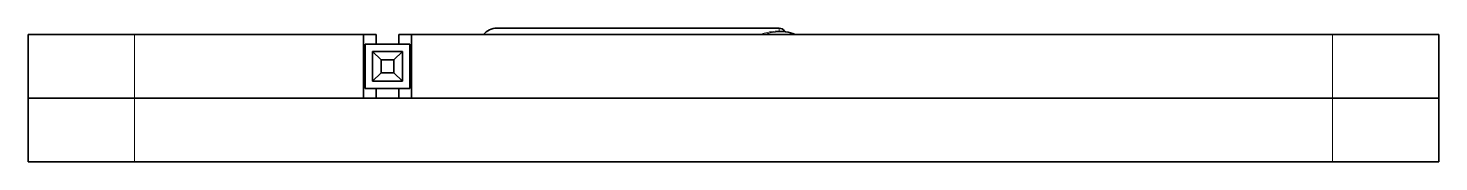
# Model space of a CAD drawing. Extents: x 145 to 857, y 42 to 790.
# Drawn here: x 392.4 to 458.8, y 221.4 to 227.7 of the extents above; entities that cross this region are included whole.
import ezdxf

# ---------------------------------------------------------------- set-up
doc = ezdxf.new("R2010")
doc.units = 0

msp = doc.modelspace()

# ---------------------------------------------------------------- linework, layer by layer
at = {"color": 7, "lineweight": 35, "ltscale": 0.33194}
msp.add_line((414.467, 227.716), (427.745, 227.716), dxfattribs=at)
at = {"color": 7, "lineweight": 13, "ltscale": 0.003448}
msp.add_line((427.745, 227.578), (427.745, 227.716), dxfattribs=at)
at = {"color": 7, "lineweight": 35, "ltscale": 0.075}
for p, q in [((392.412, 224.416), (392.412, 227.416)), ((408.187, 227.416), (408.187, 224.416)), ((408.187, 227.416), (408.187, 224.416)), ((410.455, 227.416), (410.455, 224.416)), ((458.792, 224.416), (458.792, 227.416)), ((392.412, 224.416), (392.412, 221.416)), ((458.792, 224.416), (458.792, 221.416))]:
    msp.add_line(p, q, dxfattribs=at)
at = {"color": 7, "lineweight": 35, "ltscale": 0.125}
for p, q in [((392.412, 227.416), (397.412, 227.416)), ((453.792, 227.416), (458.792, 227.416)), ((392.412, 224.416), (397.412, 224.416)), ((392.412, 224.416), (397.412, 224.416)), ((453.792, 224.416), (458.792, 224.416)), ((453.792, 224.416), (458.792, 224.416)), ((392.412, 221.416), (397.412, 221.416)), ((453.792, 221.416), (458.792, 221.416))]:
    msp.add_line(p, q, dxfattribs=at)
at = {"color": 7, "lineweight": 13, "ltscale": 0.075}
for p, q in [((397.412, 224.416), (397.412, 227.416)), ((453.792, 224.416), (453.792, 227.416)), ((397.412, 224.416), (397.412, 221.416)), ((453.792, 224.416), (453.792, 221.416))]:
    msp.add_line(p, q, dxfattribs=at)
at = {"color": 7, "lineweight": 35, "ltscale": 0.269374}
for p, q in [((408.187, 227.416), (397.412, 227.416)), ((408.187, 224.416), (397.412, 224.416))]:
    msp.add_line(p, q, dxfattribs=at)
at = {"color": 7, "lineweight": 35, "ltscale": 0.015133}
msp.add_line((408.187, 227.416), (408.793, 227.416), dxfattribs=at)
at = {"color": 7, "lineweight": 35, "ltscale": 0.01125}
for p, q in [((408.793, 227.416), (408.793, 226.966)), ((409.851, 227.416), (409.851, 226.966)), ((408.793, 224.866), (408.793, 224.416)), ((409.851, 224.866), (409.851, 224.416))]:
    msp.add_line(p, q, dxfattribs=at)
at = {"color": 7, "lineweight": 35, "ltscale": 0.015116}
msp.add_line((409.851, 227.416), (410.455, 227.416), dxfattribs=at)
at = {"color": 7, "lineweight": 35}
for p, q in [((453.792, 227.416), (410.455, 227.416)), ((453.792, 224.416), (397.412, 224.416)), ((453.792, 224.416), (410.455, 224.416)), ((453.792, 221.416), (397.412, 221.416))]:
    msp.add_line(p, q, dxfattribs=at)
at = {"color": 7, "lineweight": 13, "ltscale": 0.006312}
msp.add_line((427.997, 227.578), (427.745, 227.578), dxfattribs=at)
at = {"color": 7, "lineweight": 13, "ltscale": 0.000895691}
msp.add_line((427.745, 227.542), (427.745, 227.578), dxfattribs=at)
at = {"color": 7, "lineweight": 13, "ltscale": 0.007687}
msp.add_line((428.052, 227.542), (427.745, 227.542), dxfattribs=at)
at = {"color": 7, "lineweight": 35, "ltscale": 0.0525}
for p, q in [((408.271, 226.966), (410.371, 226.966)), ((408.271, 226.966), (408.271, 224.866)), ((410.371, 224.866), (410.371, 226.966)), ((410.371, 224.866), (408.271, 224.866))]:
    msp.add_line(p, q, dxfattribs=at)
at = {"color": 7, "lineweight": 35, "ltscale": 0.035}
for p, q in [((410.021, 226.616), (408.621, 226.616)), ((408.621, 225.216), (408.621, 226.616)), ((410.021, 226.616), (410.021, 225.216)), ((408.621, 225.216), (410.021, 225.216))]:
    msp.add_line(p, q, dxfattribs=at)
at = {"color": 7, "lineweight": 35, "ltscale": 0.014142}
for p, q in [((408.621, 226.616), (409.021, 226.216)), ((410.021, 226.616), (409.621, 226.216)), ((408.621, 225.216), (409.021, 225.616)), ((410.021, 225.216), (409.621, 225.616))]:
    msp.add_line(p, q, dxfattribs=at)
at = {"color": 7, "lineweight": 35, "ltscale": 0.015}
for p, q in [((409.621, 226.216), (409.021, 226.216)), ((409.021, 225.616), (409.021, 226.216)), ((409.621, 226.216), (409.621, 225.616)), ((409.021, 225.616), (409.621, 225.616))]:
    msp.add_line(p, q, dxfattribs=at)
at = {"color": 7, "lineweight": 35, "ltscale": 0.000310516}
msp.add_line((395.204, 221.416), (395.216, 221.416), dxfattribs=at)
at = {"color": 7, "lineweight": 35, "ltscale": 0.002505}
msp.add_line((395.216, 221.416), (395.316, 221.416), dxfattribs=at)
at = {"color": 7, "lineweight": 35, "ltscale": 0.013438}
msp.add_line((395.316, 221.416), (395.854, 221.416), dxfattribs=at)
at = {"color": 7, "lineweight": 35, "ltscale": 0.001408}
msp.add_line((395.37, 221.416), (395.426, 221.416), dxfattribs=at)
at = {"color": 7, "lineweight": 35, "ltscale": 0.001637}
msp.add_line((395.426, 221.416), (395.492, 221.416), dxfattribs=at)
at = {"color": 7, "lineweight": 35, "ltscale": 0.000421906}
msp.add_line((395.492, 221.416), (395.509, 221.416), dxfattribs=at)
at = {"color": 7, "lineweight": 35, "ltscale": 0.016291}
msp.add_line((395.509, 221.416), (396.16, 221.416), dxfattribs=at)
at = {"color": 7, "lineweight": 35, "ltscale": 0.004739}
msp.add_line((395.57, 221.416), (395.759, 221.416), dxfattribs=at)
at = {"color": 7, "lineweight": 35, "ltscale": 0.000263977}
msp.add_line((395.759, 221.416), (395.77, 221.416), dxfattribs=at)
at = {"color": 7, "lineweight": 35, "ltscale": 0.012}
msp.add_line((395.77, 221.416), (396.25, 221.416), dxfattribs=at)
at = {"color": 7, "lineweight": 35, "ltscale": 0.011445}
msp.add_line((395.849, 221.416), (396.307, 221.416), dxfattribs=at)
at = {"color": 7, "lineweight": 35, "ltscale": 8.92639e-05}
msp.add_line((395.854, 221.416), (395.857, 221.416), dxfattribs=at)
at = {"color": 7, "lineweight": 35, "ltscale": 0.003983}
msp.add_line((396.16, 221.416), (396.32, 221.416), dxfattribs=at)
at = {"color": 7, "lineweight": 35, "ltscale": 0.009023}
msp.add_line((396.25, 221.416), (396.611, 221.416), dxfattribs=at)
at = {"color": 7, "lineweight": 35, "ltscale": 0.000447845}
msp.add_line((396.307, 221.416), (396.324, 221.416), dxfattribs=at)
at = {"color": 7, "lineweight": 35, "ltscale": 0.00556}
msp.add_line((396.32, 221.416), (396.542, 221.416), dxfattribs=at)
at = {"color": 7, "lineweight": 35, "ltscale": 0.012183}
msp.add_line((396.324, 221.416), (396.812, 221.416), dxfattribs=at)
at = {"color": 7, "lineweight": 35, "ltscale": 0.015065}
msp.add_line((396.431, 221.416), (397.034, 221.416), dxfattribs=at)
at = {"color": 7, "lineweight": 35, "ltscale": 0.009945}
msp.add_line((396.611, 221.416), (397.009, 221.416), dxfattribs=at)
at = {"color": 7, "lineweight": 35, "ltscale": 0.003617}
msp.add_line((396.812, 221.416), (396.956, 221.416), dxfattribs=at)
at = {"color": 7, "lineweight": 35, "ltscale": 0.010002}
msp.add_line((396.956, 221.416), (397.357, 221.416), dxfattribs=at)
at = {"color": 7, "lineweight": 35, "ltscale": 0.005831}
msp.add_line((397.034, 221.416), (397.267, 221.416), dxfattribs=at)
at = {"color": 7, "lineweight": 35, "ltscale": 0.014593}
msp.add_line((397.075, 221.416), (397.659, 221.416), dxfattribs=at)
at = {"color": 7, "lineweight": 35, "ltscale": 0.002241}
msp.add_line((397.097, 221.416), (397.186, 221.416), dxfattribs=at)
at = {"color": 7, "lineweight": 35, "ltscale": 0.001232}
msp.add_line((397.136, 221.416), (397.186, 221.416), dxfattribs=at)
at = {"color": 7, "lineweight": 35, "ltscale": 0.02243}
msp.add_line((397.149, 221.416), (398.046, 221.416), dxfattribs=at)
at = {"color": 7, "lineweight": 35, "ltscale": 0.001171}
msp.add_line((397.267, 221.416), (397.314, 221.416), dxfattribs=at)
at = {"color": 7, "lineweight": 35, "ltscale": 0.003151}
msp.add_line((397.314, 221.416), (397.44, 221.416), dxfattribs=at)
at = {"color": 7, "lineweight": 35, "ltscale": 0.003471}
msp.add_line((397.439, 221.416), (397.578, 221.416), dxfattribs=at)
at = {"color": 7, "lineweight": 35, "ltscale": 0.000520325}
msp.add_line((397.578, 221.416), (397.599, 221.416), dxfattribs=at)
at = {"color": 7, "lineweight": 35, "ltscale": 0.022321}
msp.add_line((397.599, 221.416), (398.492, 221.416), dxfattribs=at)
at = {"color": 7, "lineweight": 35, "ltscale": 0.003902}
msp.add_line((397.659, 221.416), (397.815, 221.416), dxfattribs=at)
at = {"color": 7, "lineweight": 35, "ltscale": 0.01299}
msp.add_line((397.815, 221.416), (398.334, 221.416), dxfattribs=at)
at = {"color": 7, "lineweight": 35, "ltscale": 0.008805}
msp.add_line((398.046, 221.416), (398.398, 221.416), dxfattribs=at)
at = {"color": 7, "lineweight": 35, "ltscale": 0.022236}
msp.add_line((398.334, 221.416), (399.224, 221.416), dxfattribs=at)
at = {"color": 7, "lineweight": 35, "ltscale": 0.018665}
msp.add_line((398.399, 221.416), (399.145, 221.416), dxfattribs=at)
at = {"color": 7, "lineweight": 35, "ltscale": 0.038055}
msp.add_line((398.492, 221.416), (400.014, 221.416), dxfattribs=at)
at = {"color": 7, "lineweight": 35, "ltscale": 0.040946}
msp.add_line((399.145, 221.416), (400.783, 221.416), dxfattribs=at)
at = {"color": 7, "lineweight": 35, "ltscale": 0.030972}
msp.add_line((399.224, 221.416), (400.462, 221.416), dxfattribs=at)
at = {"color": 7, "lineweight": 35, "ltscale": 0.019205}
msp.add_line((400.014, 221.416), (400.782, 221.416), dxfattribs=at)
at = {"color": 7, "lineweight": 35, "ltscale": 0.007997}
msp.add_line((400.462, 221.416), (400.782, 221.416), dxfattribs=at)
at = {"color": 7, "lineweight": 35, "ltscale": 2.67029e-05}
msp.add_line((400.783, 221.416), (400.784, 221.416), dxfattribs=at)
at = {"color": 7, "lineweight": 35, "ltscale": 0.01254}
msp.add_line((400.784, 221.416), (401.286, 221.416), dxfattribs=at)
at = {"color": 7, "lineweight": 35, "ltscale": 0.000393677}
msp.add_line((400.791, 221.416), (400.807, 221.416), dxfattribs=at)
at = {"color": 7, "lineweight": 35, "ltscale": 0.000469208}
msp.add_line((400.807, 221.416), (400.826, 221.416), dxfattribs=at)
at = {"color": 7, "lineweight": 35, "ltscale": 0.027176}
msp.add_line((400.817, 221.416), (401.904, 221.416), dxfattribs=at)
at = {"color": 7, "lineweight": 35, "ltscale": 0.000151062}
msp.add_line((400.826, 221.416), (400.832, 221.416), dxfattribs=at)
at = {"color": 7, "lineweight": 35, "ltscale": 0.004922}
msp.add_line((400.832, 221.416), (401.029, 221.416), dxfattribs=at)
at = {"color": 7, "lineweight": 35, "ltscale": 0.011405}
msp.add_line((400.853, 221.416), (401.309, 221.416), dxfattribs=at)
at = {"color": 7, "lineweight": 35, "ltscale": 0.011028}
msp.add_line((401.029, 221.416), (401.47, 221.416), dxfattribs=at)
at = {"color": 7, "lineweight": 35, "ltscale": 0.044295}
msp.add_line((401.049, 221.416), (402.821, 221.416), dxfattribs=at)
at = {"color": 7, "lineweight": 35, "ltscale": 0.019788}
msp.add_line((401.286, 221.416), (402.077, 221.416), dxfattribs=at)
at = {"color": 7, "lineweight": 35, "ltscale": 0.00261}
msp.add_line((401.309, 221.416), (401.414, 221.416), dxfattribs=at)
at = {"color": 7, "lineweight": 35, "ltscale": 6.02722e-05}
msp.add_line((401.414, 221.416), (401.416, 221.416), dxfattribs=at)
at = {"color": 7, "lineweight": 35, "ltscale": 0.002305}
msp.add_line((401.416, 221.416), (401.508, 221.416), dxfattribs=at)
at = {"color": 7, "lineweight": 35, "ltscale": 0.002619}
msp.add_line((401.47, 221.416), (401.575, 221.416), dxfattribs=at)
at = {"color": 7, "lineweight": 35, "ltscale": 0.001453}
msp.add_line((401.508, 221.416), (401.567, 221.416), dxfattribs=at)
at = {"color": 7, "lineweight": 35, "ltscale": 0.010617}
msp.add_line((401.574, 221.416), (401.999, 221.416), dxfattribs=at)
at = {"color": 7, "lineweight": 35, "ltscale": 0.030531}
msp.add_line((401.904, 221.416), (403.125, 221.416), dxfattribs=at)
at = {"color": 7, "lineweight": 35, "ltscale": 3.12805e-05}
msp.add_line((401.999, 221.416), (402, 221.416), dxfattribs=at)
at = {"color": 7, "lineweight": 35, "ltscale": 0.043694}
msp.add_line((402.056, 221.416), (403.804, 221.416), dxfattribs=at)
at = {"color": 7, "lineweight": 35, "ltscale": 0.02002}
msp.add_line((402.077, 221.416), (402.878, 221.416), dxfattribs=at)
at = {"color": 7, "lineweight": 35, "ltscale": 0.039799}
msp.add_line((402.821, 221.416), (404.413, 221.416), dxfattribs=at)
at = {"color": 7, "lineweight": 35, "ltscale": 0.04735}
msp.add_line((402.858, 221.416), (404.752, 221.416), dxfattribs=at)
at = {"color": 7, "lineweight": 35, "ltscale": 0.004255}
msp.add_line((402.878, 221.416), (403.048, 221.416), dxfattribs=at)
at = {"color": 7, "lineweight": 35, "ltscale": 0.009144}
msp.add_line((402.949, 221.416), (403.315, 221.416), dxfattribs=at)
at = {"color": 7, "lineweight": 35, "ltscale": 0.000146484}
msp.add_line((403.048, 221.416), (403.054, 221.416), dxfattribs=at)
at = {"color": 7, "lineweight": 35, "ltscale": 0.000403595}
msp.add_line((403.124, 221.416), (403.14, 221.416), dxfattribs=at)
at = {"color": 7, "lineweight": 35, "ltscale": 0.007703}
msp.add_line((403.14, 221.416), (403.448, 221.416), dxfattribs=at)
at = {"color": 7, "lineweight": 35, "ltscale": 0.028923}
msp.add_line((403.315, 221.416), (404.472, 221.416), dxfattribs=at)
at = {"color": 7, "lineweight": 35, "ltscale": 0.011627}
msp.add_line((403.448, 221.416), (403.913, 221.416), dxfattribs=at)
at = {"color": 7, "lineweight": 35, "ltscale": 0.004711}
msp.add_line((403.804, 221.416), (403.992, 221.416), dxfattribs=at)
at = {"color": 7, "lineweight": 35, "ltscale": 0.001262}
msp.add_line((403.913, 221.416), (403.964, 221.416), dxfattribs=at)
at = {"color": 7, "lineweight": 35, "ltscale": 0.009543}
msp.add_line((403.964, 221.416), (404.345, 221.416), dxfattribs=at)
at = {"color": 7, "lineweight": 35, "ltscale": 0.047823}
msp.add_line((403.992, 221.416), (405.905, 221.416), dxfattribs=at)
at = {"color": 7, "lineweight": 35, "ltscale": 0.001219}
msp.add_line((404.345, 221.416), (404.394, 221.416), dxfattribs=at)
at = {"color": 7, "lineweight": 35, "ltscale": 0.002247}
msp.add_line((404.394, 221.416), (404.484, 221.416), dxfattribs=at)
at = {"color": 7, "lineweight": 35, "ltscale": 0.003706}
msp.add_line((404.413, 221.416), (404.561, 221.416), dxfattribs=at)
at = {"color": 7, "lineweight": 35, "ltscale": 0.005047}
msp.add_line((404.472, 221.416), (404.674, 221.416), dxfattribs=at)
at = {"color": 7, "lineweight": 35, "ltscale": 0.023127}
msp.add_line((404.561, 221.416), (405.486, 221.416), dxfattribs=at)
at = {"color": 7, "lineweight": 35, "ltscale": 0.045497}
msp.add_line((404.674, 221.416), (406.493, 221.416), dxfattribs=at)
at = {"color": 7, "lineweight": 35, "ltscale": 0.044545}
msp.add_line((404.752, 221.416), (406.533, 221.416), dxfattribs=at)
at = {"color": 7, "lineweight": 35, "ltscale": 0.013936}
msp.add_line((405.486, 221.416), (406.043, 221.416), dxfattribs=at)
at = {"color": 7, "lineweight": 35, "ltscale": 0.003863}
msp.add_line((405.905, 221.416), (406.06, 221.416), dxfattribs=at)
at = {"color": 7, "lineweight": 35, "ltscale": 0.001432}
msp.add_line((406.06, 221.416), (406.117, 221.416), dxfattribs=at)
at = {"color": 7, "lineweight": 35, "ltscale": 0.000350952}
msp.add_line((406.117, 221.416), (406.131, 221.416), dxfattribs=at)
at = {"color": 7, "lineweight": 35, "ltscale": 0.020748}
msp.add_line((406.131, 221.416), (406.961, 221.416), dxfattribs=at)
at = {"color": 7, "lineweight": 35, "ltscale": 0.007505}
msp.add_line((406.431, 221.416), (406.731, 221.416), dxfattribs=at)
at = {"color": 7, "lineweight": 35, "ltscale": 0.007272}
msp.add_line((406.493, 221.416), (406.784, 221.416), dxfattribs=at)
at = {"color": 7, "lineweight": 35, "ltscale": 0.042175}
msp.add_line((406.533, 221.416), (408.22, 221.416), dxfattribs=at)
at = {"color": 7, "lineweight": 35, "ltscale": 0.044932}
msp.add_line((406.731, 221.416), (408.529, 221.416), dxfattribs=at)
at = {"color": 7, "lineweight": 35, "ltscale": 0.007351}
msp.add_line((406.784, 221.416), (407.078, 221.416), dxfattribs=at)
at = {"color": 7, "lineweight": 35, "ltscale": 0.00054245}
msp.add_line((406.961, 221.416), (406.983, 221.416), dxfattribs=at)
at = {"color": 7, "lineweight": 35, "ltscale": 0.006589}
msp.add_line((406.983, 221.416), (407.246, 221.416), dxfattribs=at)
at = {"color": 7, "lineweight": 35, "ltscale": 0.033057}
msp.add_line((407.078, 221.416), (408.401, 221.416), dxfattribs=at)
at = {"color": 7, "lineweight": 35, "ltscale": 0.070276}
msp.add_line((407.145, 221.416), (409.956, 221.416), dxfattribs=at)
at = {"color": 7, "lineweight": 35, "ltscale": 0.019405}
msp.add_line((407.246, 221.416), (408.022, 221.416), dxfattribs=at)
at = {"color": 7, "lineweight": 35, "ltscale": 0.003588}
msp.add_line((408.022, 221.416), (408.166, 221.416), dxfattribs=at)
at = {"color": 7, "lineweight": 35, "ltscale": 0.000325012}
msp.add_line((408.22, 221.416), (408.233, 221.416), dxfattribs=at)
at = {"color": 7, "lineweight": 35, "ltscale": 0.007455}
msp.add_line((408.233, 221.416), (408.532, 221.416), dxfattribs=at)
at = {"color": 7, "lineweight": 35, "ltscale": 0.017653}
msp.add_line((408.532, 221.416), (409.238, 221.416), dxfattribs=at)
at = {"color": 7, "lineweight": 35, "ltscale": 0.015919}
msp.add_line((408.532, 221.416), (409.168, 221.416), dxfattribs=at)
at = {"color": 7, "lineweight": 35, "ltscale": 0.000120544}
msp.add_line((409.238, 221.416), (409.243, 221.416), dxfattribs=at)
at = {"color": 7, "lineweight": 35, "ltscale": 0.000824738}
msp.add_line((409.243, 221.416), (409.276, 221.416), dxfattribs=at)
at = {"color": 7, "lineweight": 35, "ltscale": 0.005439}
msp.add_line((409.276, 221.416), (409.493, 221.416), dxfattribs=at)
at = {"color": 7, "lineweight": 35, "ltscale": 0.039147}
msp.add_line((409.332, 221.416), (410.898, 221.416), dxfattribs=at)
at = {"color": 7, "lineweight": 35, "ltscale": 0.009899}
msp.add_line((409.493, 221.416), (409.889, 221.416), dxfattribs=at)
at = {"color": 7, "lineweight": 35, "ltscale": 0.000539398}
msp.add_line((409.956, 221.416), (409.977, 221.416), dxfattribs=at)
at = {"color": 7, "lineweight": 35, "ltscale": 0.019547}
msp.add_line((409.977, 221.416), (410.759, 221.416), dxfattribs=at)
at = {"color": 7, "lineweight": 35, "ltscale": 0.002716}
msp.add_line((410.759, 221.416), (410.868, 221.416), dxfattribs=at)
at = {"color": 7, "lineweight": 35, "ltscale": 0.003873}
msp.add_line((410.868, 221.416), (411.023, 221.416), dxfattribs=at)
at = {"color": 7, "lineweight": 35, "ltscale": 0.003359}
msp.add_line((410.898, 221.416), (411.032, 221.416), dxfattribs=at)
at = {"color": 7, "lineweight": 35, "ltscale": 0.000818634}
msp.add_line((452.391, 221.416), (452.359, 221.416), dxfattribs=at)
at = {"color": 7, "lineweight": 35, "ltscale": 0.019073}
msp.add_line((453.155, 221.416), (452.392, 221.416), dxfattribs=at)
at = {"color": 7, "lineweight": 35, "ltscale": 0.019252}
msp.add_line((453.925, 221.416), (453.155, 221.416), dxfattribs=at)
at = {"color": 7, "lineweight": 35, "ltscale": 0.001535}
msp.add_line((453.954, 221.416), (453.893, 221.416), dxfattribs=at)
at = {"color": 7, "lineweight": 35}
for centre, radius, start, end in [((414.467, 226.916), 0.8, 90, 141.31731), ((427.745, 227.416), 0.3, 32.6963, 90), ((428.064, 227.621), 0.08, 212.69623, 261.15604), ((427.745, 225.566), 2, 67.67122, 81.15602)]:
    msp.add_arc(centre, radius, start, end, dxfattribs=at)
at = {"color": 7, "lineweight": 13}
for centre, radius, start, end in [((427.769, 225.051), 2.528, 94.57225, 110.71361), ((427.767, 225.606), 1.937, 95.71611, 110.93792), ((427.745, 225.229), 2.349, 90.00275, 94.33845), ((427.745, 225.756), 1.786, 90.00556, 95.49227)]:
    msp.add_arc(centre, radius, start, end, dxfattribs=at)

doc.saveas('drawing.dxf')
